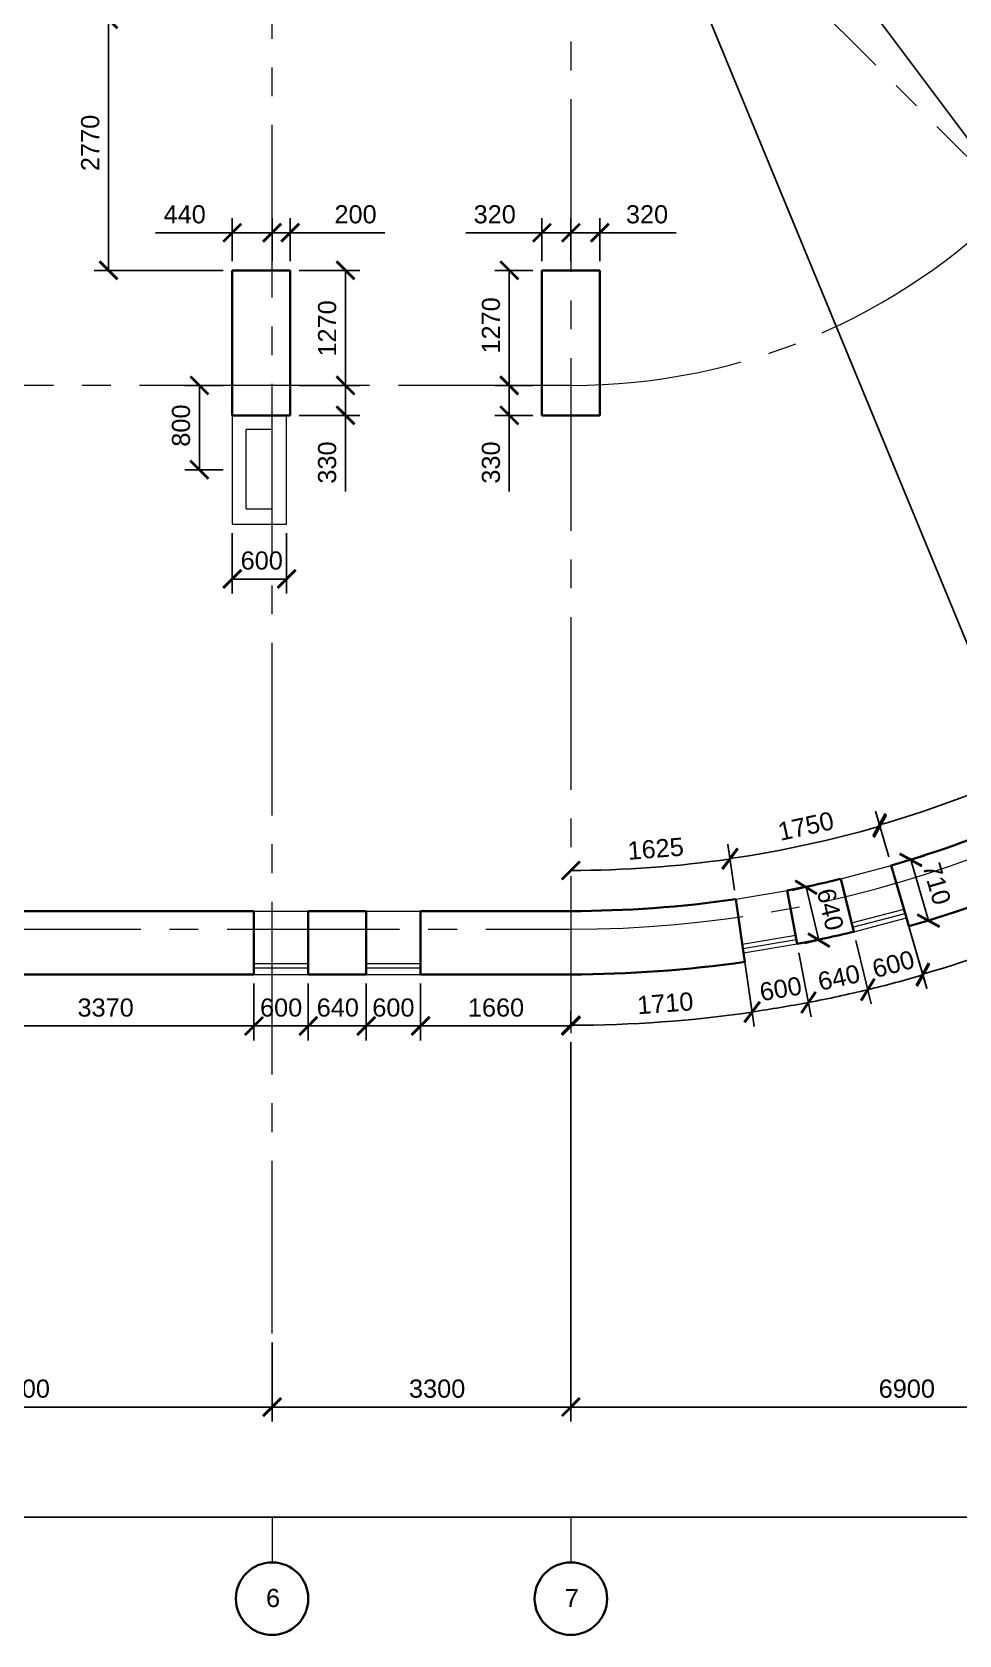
# Model space of a CAD drawing. Header units: millimetres. Extents: x -273 to 3634, y 3015 to 4572.
# Drawn here: x 1425.9 to 1528.2, y 3131.9 to 3308.8 of the extents above; entities that cross this region are included whole.
import ezdxf

# ---------------------------------------------------------------- set-up
doc = ezdxf.new("R2010")
doc.units = ezdxf.units.MM
doc.linetypes.add('CENTER2', pattern=[28.575, 19.05, -3.175, 3.175, -3.175])
doc.layers.add('@', color=250, linetype='Continuous', lineweight=60)
doc.styles.get("Standard").update_dxf_attribs({"font": 'arial.ttf', "height": 2})
doc.dimstyles.new('ISO-25', dxfattribs={"dimtxt": 2, "dimasz": 2, "dimexe": 1.6, "dimexo": 1, "dimgap": 1, "dimtad": 1, "dimdsep": 46, "dimtxsty": 'Standard', "dimblk": 'ARCHTICK', "dimcen": 2, "dimadec": 0, "dimazin": 0, "dimtfac": 1, "dimtmove": 0, "dimatfit": 3, "dimfxl": 1, "dimarcsym": 0})

# ---------------------------------------------------------------- blocks, each defined once
blk = doc.blocks.new('_ArchTick')
at = {"color": 0, "linetype": 'ByBlock', "lineweight": 15, "const_width": 0.15}
blk.add_lwpolyline([(-0.5, -0.5), (0.5, 0.5)], dxfattribs=at)
blk = doc.blocks.new('*D426')
at = {"layer": '@', "color": 0, "lineweight": -2, "transparency": 16777216}
for p, q in [((1397.96, 3472.23), (1392.67, 3479.28)), ((1396.36, 3471.03), (1399.24, 3473.19)), ((1590.82, 3214.83), (1397.96, 3472.23)), ((1589.23, 3213.63), (1592.1, 3215.79))]:
    blk.add_line(p, q, dxfattribs=at)
at = {"layer": 'Defpoints', "color": 0, "lineweight": 15, "transparency": 16777216}
for p in [(1395.56, 3470.43), (1590.82, 3214.83), (1588.43, 3213.03)]:
    blk.add_point(p, dxfattribs=at)
at = {"layer": '@', "color": 0, "lineweight": -2, "transparency": 16777216, "xscale": 2, "yscale": 2, "zscale": 2}
for p, rotation in [((1397.96, 3472.23), 126.8437671405721), ((1590.82, 3214.83), 306.8437671405721)]:
    blk.add_blockref('_ArchTick', p, dxfattribs=dict(at, rotation=rotation))
at = {"layer": '@', "color": 0, "lineweight": 15, "transparency": 16777216, "insert": (1396.21, 3477.93), "char_height": 2, "attachment_point": 5, "rotation": 306.8438}
blk.add_mtext('380', dxfattribs=at)
blk = doc.blocks.new('*D454')
at = {"layer": '@', "color": 0, "lineweight": -2, "transparency": 16777216}
for p, q in [((1468.78, 3203.82), (1468.78, 3197.53)), ((1462.78, 3200.13), (1462.78, 3200.73)), ((1468.78, 3199.13), (1462.78, 3199.13))]:
    blk.add_line(p, q, dxfattribs=at)
at = {"layer": 'Defpoints', "color": 0, "lineweight": 15, "transparency": 16777216}
for p in [(1468.78, 3204.82), (1462.78, 3199.13), (1462.78, 3199.13)]:
    blk.add_point(p, dxfattribs=at)
at = {"layer": '@', "color": 0, "lineweight": -2, "transparency": 16777216, "xscale": 2, "yscale": 2, "zscale": 2, "rotation": 180}
blk.add_blockref('_ArchTick', (1462.78, 3199.13), dxfattribs=at)
at = {"layer": '@', "color": 0, "lineweight": -2, "transparency": 16777216, "xscale": 2, "yscale": 2, "zscale": 2}
blk.add_blockref('_ArchTick', (1468.78, 3199.13), dxfattribs=at)
at = {"layer": '@', "color": 0, "lineweight": 15, "transparency": 16777216, "insert": (1465.78, 3201.15), "char_height": 2, "attachment_point": 5}
blk.add_mtext('600', dxfattribs=at)
blk = doc.blocks.new('*D455')
at = {"layer": '@', "color": 0, "lineweight": -2, "transparency": 16777216}
for p, q in [((1462.78, 3203.82), (1462.78, 3197.53)), ((1456.38, 3200.13), (1456.38, 3200.73)), ((1462.78, 3199.13), (1456.38, 3199.13))]:
    blk.add_line(p, q, dxfattribs=at)
at = {"layer": 'Defpoints', "color": 0, "lineweight": 15, "transparency": 16777216}
for p in [(1462.78, 3204.82), (1456.38, 3199.13), (1456.38, 3199.13)]:
    blk.add_point(p, dxfattribs=at)
at = {"layer": '@', "color": 0, "lineweight": -2, "transparency": 16777216, "xscale": 2, "yscale": 2, "zscale": 2, "rotation": 180}
blk.add_blockref('_ArchTick', (1456.38, 3199.13), dxfattribs=at)
at = {"layer": '@', "color": 0, "lineweight": -2, "transparency": 16777216, "xscale": 2, "yscale": 2, "zscale": 2}
blk.add_blockref('_ArchTick', (1462.78, 3199.13), dxfattribs=at)
at = {"layer": '@', "color": 0, "lineweight": 15, "transparency": 16777216, "insert": (1459.64, 3201.15), "char_height": 2, "attachment_point": 5}
blk.add_mtext('640', dxfattribs=at)
blk = doc.blocks.new('*D456')
at = {"layer": '@', "color": 0, "lineweight": -2, "transparency": 16777216}
for p, q in [((1456.38, 3203.82), (1456.38, 3197.53)), ((1450.38, 3200.13), (1450.38, 3200.73)), ((1456.38, 3199.13), (1450.38, 3199.13))]:
    blk.add_line(p, q, dxfattribs=at)
at = {"layer": 'Defpoints', "color": 0, "lineweight": 15, "transparency": 16777216}
for p in [(1456.38, 3204.82), (1450.38, 3199.13), (1450.38, 3199.13)]:
    blk.add_point(p, dxfattribs=at)
at = {"layer": '@', "color": 0, "lineweight": -2, "transparency": 16777216, "xscale": 2, "yscale": 2, "zscale": 2, "rotation": 180}
blk.add_blockref('_ArchTick', (1450.38, 3199.13), dxfattribs=at)
at = {"layer": '@', "color": 0, "lineweight": -2, "transparency": 16777216, "xscale": 2, "yscale": 2, "zscale": 2}
blk.add_blockref('_ArchTick', (1456.38, 3199.13), dxfattribs=at)
at = {"layer": '@', "color": 0, "lineweight": 15, "transparency": 16777216, "insert": (1453.38, 3201.15), "char_height": 2, "attachment_point": 5}
blk.add_mtext('600', dxfattribs=at)
blk = doc.blocks.new('*D457')
at = {"layer": '@', "color": 0, "lineweight": -2, "transparency": 16777216}
for p, q in [((1450.38, 3203.82), (1450.38, 3197.53)), ((1416.68, 3200.13), (1416.68, 3200.73)), ((1450.38, 3199.13), (1416.68, 3199.13))]:
    blk.add_line(p, q, dxfattribs=at)
at = {"layer": 'Defpoints', "color": 0, "lineweight": 15, "transparency": 16777216}
for p in [(1450.38, 3204.82), (1416.68, 3199.13), (1416.68, 3199.13)]:
    blk.add_point(p, dxfattribs=at)
at = {"layer": '@', "color": 0, "lineweight": -2, "transparency": 16777216, "xscale": 2, "yscale": 2, "zscale": 2, "rotation": 180}
blk.add_blockref('_ArchTick', (1416.68, 3199.13), dxfattribs=at)
at = {"layer": '@', "color": 0, "lineweight": -2, "transparency": 16777216, "xscale": 2, "yscale": 2, "zscale": 2}
blk.add_blockref('_ArchTick', (1450.38, 3199.13), dxfattribs=at)
at = {"layer": '@', "color": 0, "lineweight": 15, "transparency": 16777216, "insert": (1434, 3201.15), "char_height": 2, "attachment_point": 5}
blk.add_mtext('3370', dxfattribs=at)
blk = doc.blocks.new('*D458')
at = {"layer": '@', "color": 0, "lineweight": -2, "transparency": 16777216}
for p, q in [((1468.78, 3200.13), (1468.78, 3200.73)), ((1485.38, 3199.34), (1485.38, 3200.73)), ((1485.38, 3199.13), (1468.78, 3199.13))]:
    blk.add_line(p, q, dxfattribs=at)
at = {"layer": 'Defpoints', "color": 0, "lineweight": 15, "transparency": 16777216}
for p in [(1468.78, 3199.13), (1468.78, 3199.13), (1485.38, 3198.34)]:
    blk.add_point(p, dxfattribs=at)
at = {"layer": '@', "color": 0, "lineweight": -2, "transparency": 16777216, "xscale": 2, "yscale": 2, "zscale": 2, "rotation": 180}
blk.add_blockref('_ArchTick', (1468.78, 3199.13), dxfattribs=at)
at = {"layer": '@', "color": 0, "lineweight": -2, "transparency": 16777216, "xscale": 2, "yscale": 2, "zscale": 2}
blk.add_blockref('_ArchTick', (1485.38, 3199.13), dxfattribs=at)
at = {"layer": '@', "color": 0, "lineweight": 15, "transparency": 16777216, "insert": (1477.11, 3201.15), "char_height": 2, "attachment_point": 5}
blk.add_mtext('1660', dxfattribs=at)
blk = doc.blocks.new('*D459')
at = {"layer": '@', "color": 0, "lineweight": -2, "transparency": 16777216}
blk.add_line((1504.6, 3206.2), (1505.63, 3199.07), dxfattribs=at)
blk.add_arc((1485.38, 3338.81), 139.6, 270, 278.247, dxfattribs=at)
at = {"layer": 'Defpoints', "color": 0, "lineweight": 15, "transparency": 16777216}
for p in [(1485.38, 3472.85), (1503.6, 3213.12), (1504.46, 3207.19), (1485.38, 3198.34), (1492.07, 3199.38)]:
    blk.add_point(p, dxfattribs=at)
at = {"layer": '@', "color": 0, "lineweight": -2, "transparency": 16777216, "xscale": 2, "yscale": 2, "zscale": 2}
for p, rotation in [((1505.4, 3200.66), 8.246967579239435), ((1485.38, 3199.21), 180)]:
    blk.add_blockref('_ArchTick', p, dxfattribs=dict(at, rotation=rotation))
at = {"layer": '@', "color": 0, "lineweight": 15, "transparency": 16777216, "insert": (1495.8, 3201.63), "char_height": 2, "attachment_point": 5, "rotation": 4.3425}
blk.add_mtext('1710', dxfattribs=at)
blk = doc.blocks.new('*D460')
at = {"layer": '@', "color": 0, "lineweight": -2, "transparency": 16777216}
for p, q in [((1510.57, 3207.2), (1511.92, 3200.15)), ((1504.6, 3206.2), (1505.63, 3199.1))]:
    blk.add_line(p, q, dxfattribs=at)
blk.add_arc((1485.38, 3338.81), 139.57, 278.247, 280.8348, dxfattribs=at)
at = {"layer": 'Defpoints', "color": 0, "lineweight": 15, "transparency": 16777216}
for p in [(1509.25, 3214.07), (1503.6, 3213.12), (1504.46, 3207.19), (1510.38, 3208.18), (1507.48, 3201)]:
    blk.add_point(p, dxfattribs=at)
at = {"layer": '@', "color": 0, "lineweight": -2, "transparency": 16777216, "xscale": 2, "yscale": 2, "zscale": 2}
for p, rotation in [((1505.4, 3200.68), 188.2469675792417), ((1511.62, 3201.72), 10.83477138129771)]:
    blk.add_blockref('_ArchTick', p, dxfattribs=dict(at, rotation=rotation))
at = {"layer": '@', "color": 0, "lineweight": 15, "transparency": 16777216, "insert": (1508.55, 3203.22), "char_height": 2, "attachment_point": 5, "rotation": 9.6976}
blk.add_mtext('600', dxfattribs=at)
blk = doc.blocks.new('*D461')
at = {"layer": '@', "color": 0, "lineweight": -2, "transparency": 16777216}
for p, q in [((1516.86, 3208.56), (1518.54, 3201.58)), ((1510.57, 3207.2), (1511.92, 3200.15))]:
    blk.add_line(p, q, dxfattribs=at)
blk.add_arc((1485.38, 3338.81), 139.58, 280.8348, 283.5856, dxfattribs=at)
at = {"layer": 'Defpoints', "color": 0, "lineweight": 15, "transparency": 16777216}
for p in [(1509.25, 3214.07), (1515.21, 3215.36), (1516.62, 3209.53), (1510.38, 3208.18), (1513.81, 3202.15)]:
    blk.add_point(p, dxfattribs=at)
at = {"layer": '@', "color": 0, "lineweight": -2, "transparency": 16777216, "xscale": 2, "yscale": 2, "zscale": 2}
for p, rotation in [((1518.17, 3203.13), 13.58555026295403), ((1511.62, 3201.72), 190.8347713812984)]:
    blk.add_blockref('_ArchTick', p, dxfattribs=dict(at, rotation=rotation))
at = {"layer": '@', "color": 0, "lineweight": 15, "transparency": 16777216, "insert": (1514.98, 3204.47), "char_height": 2, "attachment_point": 5, "rotation": 12.4267}
blk.add_mtext('640', dxfattribs=at)
blk = doc.blocks.new('*D462')
at = {"layer": '@', "color": 0, "lineweight": -2, "transparency": 16777216}
for p, q in [((1516.86, 3208.56), (1518.54, 3201.58)), ((1522.72, 3210.09), (1524.71, 3203.22))]:
    blk.add_line(p, q, dxfattribs=at)
blk.add_arc((1485.38, 3338.81), 139.58, 283.5856, 286.1767, dxfattribs=at)
at = {"layer": 'Defpoints', "color": 0, "lineweight": 15, "transparency": 16777216}
for p in [(1520.76, 3216.84), (1515.21, 3215.36), (1522.44, 3211.05), (1516.62, 3209.53), (1520.21, 3203.65)]:
    blk.add_point(p, dxfattribs=at)
at = {"layer": '@', "color": 0, "lineweight": -2, "transparency": 16777216, "xscale": 2, "yscale": 2, "zscale": 2}
for p, rotation in [((1524.27, 3204.76), 16.17674262462289), ((1518.17, 3203.14), 193.5855502629539)]:
    blk.add_blockref('_ArchTick', p, dxfattribs=dict(at, rotation=rotation))
at = {"layer": '@', "color": 0, "lineweight": 15, "transparency": 16777216, "insert": (1520.99, 3205.95), "char_height": 2, "attachment_point": 5, "rotation": 15.0051}
blk.add_mtext('600', dxfattribs=at)
blk = doc.blocks.new('*D502')
at = {"layer": '@', "color": 0, "lineweight": -2, "transparency": 16777216}
blk.add_line((1467.31, 3463.51), (1468.27, 3456.85), dxfattribs=at)
blk.add_arc((1485.38, 3338.81), 120.87, 90, 98.247, dxfattribs=at)
at = {"layer": 'Defpoints', "color": 0, "lineweight": 15, "transparency": 16777216}
for p in [(1485.38, 3472.85), (1466.3, 3470.43), (1467.16, 3464.5), (1473.8, 3459.12), (1485.38, 3198.34)]:
    blk.add_point(p, dxfattribs=at)
at = {"layer": '@', "color": 0, "lineweight": -2, "transparency": 16777216, "xscale": 2, "yscale": 2, "zscale": 2, "rotation": 188.2469675792396}
blk.add_blockref('_ArchTick', (1468.04, 3458.43), dxfattribs=at)
at = {"layer": '@', "color": 0, "lineweight": -2, "transparency": 16777216, "xscale": 2, "yscale": 2, "zscale": 2}
blk.add_blockref('_ArchTick', (1485.38, 3459.68), dxfattribs=at)
at = {"layer": '@', "color": 0, "lineweight": 15, "transparency": 16777216, "insert": (1476.85, 3461.4), "char_height": 2, "attachment_point": 5, "rotation": 3.9809}
blk.add_mtext('1625', dxfattribs=at)
blk = doc.blocks.new('*D503')
at = {"layer": '@', "color": 0, "lineweight": -2, "transparency": 16777216}
blk.add_line((1503.45, 3463.51), (1502.5, 3456.92), dxfattribs=at)
blk.add_arc((1485.38, 3338.81), 120.94, 81.753, 90, dxfattribs=at)
at = {"layer": 'Defpoints', "color": 0, "lineweight": 15, "transparency": 16777216}
for p in [(1485.38, 3472.85), (1504.46, 3470.43), (1503.6, 3464.5), (1491.18, 3459.61), (1485.38, 3198.34)]:
    blk.add_point(p, dxfattribs=at)
at = {"layer": '@', "color": 0, "lineweight": -2, "transparency": 16777216, "xscale": 2, "yscale": 2, "zscale": 2}
for p, rotation in [((1485.38, 3459.75), 180), ((1502.73, 3458.5), 351.7530324207584)]:
    blk.add_blockref('_ArchTick', p, dxfattribs=dict(at, rotation=rotation))
at = {"layer": '@', "color": 0, "lineweight": 15, "transparency": 16777216, "insert": (1494.91, 3461.4), "char_height": 2, "attachment_point": 5, "rotation": 355.5542}
blk.add_mtext('1625', dxfattribs=at)
blk = doc.blocks.new('*D508')
at = {"layer": '@', "color": 0, "lineweight": -2, "transparency": 16777216}
for p, q in [((1447.98, 3253.51), (1447.98, 3246.85)), ((1453.98, 3253.51), (1453.98, 3246.85)), ((1447.98, 3248.45), (1453.98, 3248.45))]:
    blk.add_line(p, q, dxfattribs=at)
at = {"layer": 'Defpoints', "color": 0, "lineweight": 15, "transparency": 16777216}
for p in [(1447.98, 3254.51), (1453.98, 3254.51), (1453.98, 3248.45)]:
    blk.add_point(p, dxfattribs=at)
at = {"layer": '@', "color": 0, "lineweight": -2, "transparency": 16777216, "xscale": 2, "yscale": 2, "zscale": 2, "rotation": 180}
blk.add_blockref('_ArchTick', (1447.98, 3248.45), dxfattribs=at)
at = {"layer": '@', "color": 0, "lineweight": -2, "transparency": 16777216, "xscale": 2, "yscale": 2, "zscale": 2}
blk.add_blockref('_ArchTick', (1453.98, 3248.45), dxfattribs=at)
at = {"layer": '@', "color": 0, "lineweight": 15, "transparency": 16777216, "insert": (1451.24, 3250.48), "char_height": 2, "attachment_point": 5}
blk.add_mtext('600', dxfattribs=at)
blk = doc.blocks.new('*D509')
at = {"layer": '@', "color": 0, "lineweight": -2, "transparency": 16777216}
for p, q in [((1446.98, 3269.81), (1442.75, 3269.81)), ((1444.35, 3269.81), (1444.35, 3260.51)), ((1446.98, 3260.51), (1442.75, 3260.51))]:
    blk.add_line(p, q, dxfattribs=at)
at = {"layer": 'Defpoints', "color": 0, "lineweight": 15, "transparency": 16777216}
for p in [(1447.98, 3269.81), (1444.35, 3260.51), (1447.98, 3260.51)]:
    blk.add_point(p, dxfattribs=at)
at = {"layer": '@', "color": 0, "lineweight": -2, "transparency": 16777216, "xscale": 2, "yscale": 2, "zscale": 2}
for p, rotation in [((1444.35, 3269.81), 90), ((1444.35, 3260.51), 270)]:
    blk.add_blockref('_ArchTick', p, dxfattribs=dict(at, rotation=rotation))
at = {"layer": '@', "color": 0, "lineweight": 15, "transparency": 16777216, "insert": (1442.33, 3265.38), "char_height": 2, "attachment_point": 5, "rotation": 90}
blk.add_mtext('800', dxfattribs=at)
blk = doc.blocks.new('*D510')
at = {"layer": '@', "color": 0, "lineweight": -2, "transparency": 16777216}
for p, q in [((1455.38, 3269.81), (1462.09, 3269.81)), ((1460.49, 3269.81), (1460.49, 3266.51)), ((1455.38, 3266.51), (1462.09, 3266.51)), ((1460.49, 3266.51), (1460.49, 3258.1))]:
    blk.add_line(p, q, dxfattribs=at)
at = {"layer": 'Defpoints', "color": 0, "lineweight": 15, "transparency": 16777216}
for p in [(1454.38, 3269.81), (1460.49, 3269.81), (1454.38, 3266.51)]:
    blk.add_point(p, dxfattribs=at)
at = {"layer": '@', "color": 0, "lineweight": -2, "transparency": 16777216, "xscale": 2, "yscale": 2, "zscale": 2}
for p, rotation in [((1460.49, 3269.81), 90), ((1460.49, 3266.51), 270)]:
    blk.add_blockref('_ArchTick', p, dxfattribs=dict(at, rotation=rotation))
at = {"layer": '@', "color": 0, "lineweight": 15, "transparency": 16777216, "insert": (1458.47, 3261.3), "char_height": 2, "attachment_point": 5, "rotation": 90}
blk.add_mtext('330', dxfattribs=at)
blk = doc.blocks.new('*D511')
at = {"layer": '@', "color": 0, "lineweight": -2, "transparency": 16777216}
for p, q in [((1455.38, 3282.51), (1462.09, 3282.51)), ((1460.49, 3282.51), (1460.49, 3269.81)), ((1459.49, 3269.81), (1458.89, 3269.81))]:
    blk.add_line(p, q, dxfattribs=at)
at = {"layer": 'Defpoints', "color": 0, "lineweight": 15, "transparency": 16777216}
for p in [(1454.38, 3282.51), (1460.49, 3269.81), (1460.49, 3269.81)]:
    blk.add_point(p, dxfattribs=at)
at = {"layer": '@', "color": 0, "lineweight": -2, "transparency": 16777216, "xscale": 2, "yscale": 2, "zscale": 2}
for p, rotation in [((1460.49, 3282.51), 90), ((1460.49, 3269.81), 270)]:
    blk.add_blockref('_ArchTick', p, dxfattribs=dict(at, rotation=rotation))
at = {"layer": '@', "color": 0, "lineweight": 15, "transparency": 16777216, "insert": (1458.47, 3276.1), "char_height": 2, "attachment_point": 5, "rotation": 90}
blk.add_mtext('1270', dxfattribs=at)
blk = doc.blocks.new('*D512')
at = {"layer": '@', "color": 0, "lineweight": -2, "transparency": 16777216}
for p, q in [((1447.98, 3283.51), (1447.98, 3288.26)), ((1452.38, 3283.51), (1452.38, 3288.26)), ((1447.98, 3286.66), (1439.49, 3286.66)), ((1452.38, 3286.66), (1447.98, 3286.66))]:
    blk.add_line(p, q, dxfattribs=at)
at = {"layer": 'Defpoints', "color": 0, "lineweight": 15, "transparency": 16777216}
for p in [(1447.98, 3286.66), (1447.98, 3282.51), (1452.38, 3282.51)]:
    blk.add_point(p, dxfattribs=at)
at = {"layer": '@', "color": 0, "lineweight": -2, "transparency": 16777216, "xscale": 2, "yscale": 2, "zscale": 2, "rotation": 180}
blk.add_blockref('_ArchTick', (1447.98, 3286.66), dxfattribs=at)
at = {"layer": '@', "color": 0, "lineweight": -2, "transparency": 16777216, "xscale": 2, "yscale": 2, "zscale": 2}
blk.add_blockref('_ArchTick', (1452.38, 3286.66), dxfattribs=at)
at = {"layer": '@', "color": 0, "lineweight": 15, "transparency": 16777216, "insert": (1442.73, 3288.68), "char_height": 2, "attachment_point": 5}
blk.add_mtext('440', dxfattribs=at)
blk = doc.blocks.new('*D513')
at = {"layer": '@', "color": 0, "lineweight": -2, "transparency": 16777216}
for p, q in [((1452.38, 3283.51), (1452.38, 3288.26)), ((1454.38, 3283.51), (1454.38, 3288.26)), ((1452.38, 3286.66), (1450.38, 3286.66)), ((1452.38, 3286.66), (1454.38, 3286.66)), ((1454.38, 3286.66), (1464.83, 3286.66))]:
    blk.add_line(p, q, dxfattribs=at)
at = {"layer": 'Defpoints', "color": 0, "lineweight": 15, "transparency": 16777216}
for p in [(1454.38, 3286.66), (1452.38, 3282.51), (1454.38, 3282.51)]:
    blk.add_point(p, dxfattribs=at)
at = {"layer": '@', "color": 0, "lineweight": -2, "transparency": 16777216, "xscale": 2, "yscale": 2, "zscale": 2}
blk.add_blockref('_ArchTick', (1452.38, 3286.66), dxfattribs=at)
at = {"layer": '@', "color": 0, "lineweight": -2, "transparency": 16777216, "xscale": 2, "yscale": 2, "zscale": 2, "rotation": 180}
blk.add_blockref('_ArchTick', (1454.38, 3286.66), dxfattribs=at)
at = {"layer": '@', "color": 0, "lineweight": 15, "transparency": 16777216, "insert": (1461.6, 3288.68), "char_height": 2, "attachment_point": 5}
blk.add_mtext('200', dxfattribs=at)
blk = doc.blocks.new('*D514')
at = {"layer": '@', "color": 0, "lineweight": -2, "transparency": 16777216}
for p, q in [((1482.18, 3283.51), (1482.18, 3288.26)), ((1485.38, 3283.51), (1485.38, 3288.26)), ((1482.18, 3286.66), (1473.77, 3286.66)), ((1485.38, 3286.66), (1482.18, 3286.66))]:
    blk.add_line(p, q, dxfattribs=at)
at = {"layer": 'Defpoints', "color": 0, "lineweight": 15, "transparency": 16777216}
for p in [(1485.38, 3286.66), (1482.18, 3282.51), (1485.38, 3282.51)]:
    blk.add_point(p, dxfattribs=at)
at = {"layer": '@', "color": 0, "lineweight": -2, "transparency": 16777216, "xscale": 2, "yscale": 2, "zscale": 2, "rotation": 180}
blk.add_blockref('_ArchTick', (1482.18, 3286.66), dxfattribs=at)
at = {"layer": '@', "color": 0, "lineweight": -2, "transparency": 16777216, "xscale": 2, "yscale": 2, "zscale": 2}
blk.add_blockref('_ArchTick', (1485.38, 3286.66), dxfattribs=at)
at = {"layer": '@', "color": 0, "lineweight": 15, "transparency": 16777216, "insert": (1476.97, 3288.68), "char_height": 2, "attachment_point": 5}
blk.add_mtext('320', dxfattribs=at)
blk = doc.blocks.new('*D515')
at = {"layer": '@', "color": 0, "lineweight": -2, "transparency": 16777216}
for p, q in [((1485.38, 3283.51), (1485.38, 3288.26)), ((1488.58, 3283.51), (1488.58, 3288.26)), ((1485.38, 3286.66), (1488.58, 3286.66)), ((1488.58, 3286.66), (1496.99, 3286.66))]:
    blk.add_line(p, q, dxfattribs=at)
at = {"layer": 'Defpoints', "color": 0, "lineweight": 15, "transparency": 16777216}
for p in [(1485.38, 3286.66), (1485.38, 3282.51), (1488.58, 3282.51)]:
    blk.add_point(p, dxfattribs=at)
at = {"layer": '@', "color": 0, "lineweight": -2, "transparency": 16777216, "xscale": 2, "yscale": 2, "zscale": 2, "rotation": 180}
blk.add_blockref('_ArchTick', (1485.38, 3286.66), dxfattribs=at)
at = {"layer": '@', "color": 0, "lineweight": -2, "transparency": 16777216, "xscale": 2, "yscale": 2, "zscale": 2}
blk.add_blockref('_ArchTick', (1488.58, 3286.66), dxfattribs=at)
at = {"layer": '@', "color": 0, "lineweight": 15, "transparency": 16777216, "insert": (1493.79, 3288.68), "char_height": 2, "attachment_point": 5}
blk.add_mtext('320', dxfattribs=at)
blk = doc.blocks.new('*D516')
at = {"layer": '@', "color": 0, "lineweight": -2, "transparency": 16777216}
for p, q in [((1481.18, 3282.51), (1476.98, 3282.51)), ((1478.58, 3269.81), (1478.58, 3282.51)), ((1481.18, 3269.81), (1476.98, 3269.81))]:
    blk.add_line(p, q, dxfattribs=at)
at = {"layer": 'Defpoints', "color": 0, "lineweight": 15, "transparency": 16777216}
for p in [(1478.58, 3282.51), (1482.18, 3282.51), (1482.18, 3269.81)]:
    blk.add_point(p, dxfattribs=at)
at = {"layer": '@', "color": 0, "lineweight": -2, "transparency": 16777216, "xscale": 2, "yscale": 2, "zscale": 2}
for p, rotation in [((1478.58, 3282.51), 90), ((1478.58, 3269.81), 270)]:
    blk.add_blockref('_ArchTick', p, dxfattribs=dict(at, rotation=rotation))
at = {"layer": '@', "color": 0, "lineweight": 15, "transparency": 16777216, "insert": (1476.56, 3276.43), "char_height": 2, "attachment_point": 5, "rotation": 90}
blk.add_mtext('1270', dxfattribs=at)
blk = doc.blocks.new('*D517')
at = {"layer": '@', "color": 0, "lineweight": -2, "transparency": 16777216}
for p, q in [((1481.18, 3269.81), (1476.98, 3269.81)), ((1478.58, 3269.81), (1478.58, 3266.51)), ((1481.18, 3266.51), (1476.98, 3266.51)), ((1478.58, 3266.51), (1478.58, 3258.1))]:
    blk.add_line(p, q, dxfattribs=at)
at = {"layer": 'Defpoints', "color": 0, "lineweight": 15, "transparency": 16777216}
for p in [(1478.58, 3269.81), (1482.18, 3269.81), (1482.18, 3266.51)]:
    blk.add_point(p, dxfattribs=at)
at = {"layer": '@', "color": 0, "lineweight": -2, "transparency": 16777216, "xscale": 2, "yscale": 2, "zscale": 2}
for p, rotation in [((1478.58, 3269.81), 90), ((1478.58, 3266.51), 270)]:
    blk.add_blockref('_ArchTick', p, dxfattribs=dict(at, rotation=rotation))
at = {"layer": '@', "color": 0, "lineweight": 15, "transparency": 16777216, "insert": (1476.56, 3261.3), "char_height": 2, "attachment_point": 5, "rotation": 90}
blk.add_mtext('330', dxfattribs=at)
blk = doc.blocks.new('*D518')
at = {"layer": '@', "color": 0, "lineweight": -2, "transparency": 16777216}
for p, q in [((1447.38, 3310.21), (1432.72, 3310.21)), ((1434.32, 3282.51), (1434.32, 3310.21)), ((1446.98, 3282.51), (1432.72, 3282.51))]:
    blk.add_line(p, q, dxfattribs=at)
at = {"layer": 'Defpoints', "color": 0, "lineweight": 15, "transparency": 16777216}
for p in [(1434.32, 3310.21), (1448.38, 3310.21), (1447.98, 3282.51)]:
    blk.add_point(p, dxfattribs=at)
at = {"layer": '@', "color": 0, "lineweight": -2, "transparency": 16777216, "xscale": 2, "yscale": 2, "zscale": 2}
for p, rotation in [((1434.32, 3310.21), 90), ((1434.32, 3282.51), 270)]:
    blk.add_blockref('_ArchTick', p, dxfattribs=dict(at, rotation=rotation))
at = {"layer": '@', "color": 0, "lineweight": 15, "transparency": 16777216, "insert": (1432.3, 3296.57), "char_height": 2, "attachment_point": 5, "rotation": 90}
blk.add_mtext('2770', dxfattribs=at)
blk = doc.blocks.new('*D550')
at = {"layer": '@', "color": 0, "lineweight": -2, "transparency": 16777216}
blk.add_line((1503.45, 3214.11), (1502.72, 3219.15), dxfattribs=at)
blk.add_arc((1485.38, 3338.81), 122.52, 270, 278.247, dxfattribs=at)
at = {"layer": 'Defpoints', "color": 0, "lineweight": 15, "transparency": 16777216}
for p in [(1485.38, 3472.85), (1491.26, 3216.44), (1503.6, 3213.12), (1504.46, 3207.19), (1485.38, 3198.34)]:
    blk.add_point(p, dxfattribs=at)
at = {"layer": '@', "color": 0, "lineweight": -2, "transparency": 16777216, "xscale": 2, "yscale": 2, "zscale": 2}
for p, rotation in [((1485.38, 3216.29), 180), ((1502.95, 3217.56), 8.246967579240554)]:
    blk.add_blockref('_ArchTick', p, dxfattribs=dict(at, rotation=rotation))
at = {"layer": '@', "color": 0, "lineweight": 15, "transparency": 16777216, "insert": (1494.74, 3218.68), "char_height": 2, "attachment_point": 5, "rotation": 4.4572}
blk.add_mtext('1625', dxfattribs=at)
blk = doc.blocks.new('*D551')
at = {"layer": '@', "color": 0, "lineweight": -2, "transparency": 16777216}
for p, q in [((1520.48, 3217.8), (1519.06, 3222.72)), ((1503.45, 3214.11), (1502.72, 3219.18))]:
    blk.add_line(p, q, dxfattribs=at)
blk.add_arc((1485.38, 3338.81), 122.48, 278.247, 286.1767, dxfattribs=at)
at = {"layer": 'Defpoints', "color": 0, "lineweight": 15, "transparency": 16777216}
for p in [(1508.52, 3218.54), (1520.76, 3216.84), (1503.6, 3213.12), (1522.44, 3211.05), (1504.46, 3207.19)]:
    blk.add_point(p, dxfattribs=at)
at = {"layer": '@', "color": 0, "lineweight": -2, "transparency": 16777216, "xscale": 2, "yscale": 2, "zscale": 2}
for p, rotation in [((1519.5, 3221.18), 16.17674262462665), ((1502.95, 3217.6), 188.2469675792399)]:
    blk.add_blockref('_ArchTick', p, dxfattribs=dict(at, rotation=rotation))
at = {"layer": '@', "color": 0, "lineweight": 15, "transparency": 16777216, "insert": (1511.33, 3221.18), "char_height": 2, "attachment_point": 5, "rotation": 12.4416}
blk.add_mtext('1750', dxfattribs=at)
blk = doc.blocks.new('*D552')
at = {"layer": '@', "color": 0, "lineweight": -2, "transparency": 16777216}
for p, q in [((1514.24, 3215.13), (1509.81, 3214.06)), ((1511.36, 3214.43), (1512.77, 3208.6)), ((1515.65, 3209.3), (1511.22, 3208.23))]:
    blk.add_line(p, q, dxfattribs=at)
at = {"layer": 'Defpoints', "color": 0, "lineweight": 15, "transparency": 16777216}
for p in [(1515.21, 3215.36), (1512.77, 3208.6), (1516.62, 3209.53)]:
    blk.add_point(p, dxfattribs=at)
at = {"layer": '@', "color": 0, "lineweight": -2, "transparency": 16777216, "xscale": 2, "yscale": 2, "zscale": 2}
for p, rotation in [((1511.36, 3214.43), 103.5855502632009), ((1512.77, 3208.6), 283.5855502632009)]:
    blk.add_blockref('_ArchTick', p, dxfattribs=dict(at, rotation=rotation))
at = {"layer": '@', "color": 0, "lineweight": 15, "transparency": 16777216, "insert": (1514.03, 3211.99), "char_height": 2, "attachment_point": 5, "rotation": 283.5856}
blk.add_mtext('640', dxfattribs=at)
blk = doc.blocks.new('*D553')
at = {"layer": '@', "color": 0, "lineweight": -2, "transparency": 16777216}
for p, q in [((1521.72, 3217.12), (1524.46, 3217.91)), ((1524.87, 3210.75), (1522.92, 3217.46)), ((1523.67, 3210.41), (1526.4, 3211.2))]:
    blk.add_line(p, q, dxfattribs=at)
at = {"layer": 'Defpoints', "color": 0, "lineweight": 15, "transparency": 16777216}
for p in [(1522.92, 3217.46), (1520.76, 3216.84), (1522.71, 3210.13)]:
    blk.add_point(p, dxfattribs=at)
at = {"layer": '@', "color": 0, "lineweight": -2, "transparency": 16777216, "xscale": 2, "yscale": 2, "zscale": 2}
for p, rotation in [((1522.92, 3217.46), 106.1767426246245), ((1524.87, 3210.75), 286.1767426246245)]:
    blk.add_blockref('_ArchTick', p, dxfattribs=dict(at, rotation=rotation))
at = {"layer": '@', "color": 0, "lineweight": 15, "transparency": 16777216, "insert": (1525.79, 3214.82), "char_height": 2, "attachment_point": 5, "rotation": 286.1767}
blk.add_mtext('710', dxfattribs=at)
blk = doc.blocks.new('*D554')
at = {"layer": '@', "color": 0, "lineweight": -2, "transparency": 16777216}
for p, q in [((1554.16, 3223.81), (1557.8, 3217.73)), ((1522.72, 3210.09), (1524.69, 3203.31))]:
    blk.add_line(p, q, dxfattribs=at)
blk.add_arc((1485.38, 3338.81), 139.49, 286.1767, 300.8849, dxfattribs=at)
at = {"layer": 'Defpoints', "color": 0, "lineweight": 15, "transparency": 16777216}
for p in [(1550.57, 3229.82), (1553.65, 3224.67), (1520.76, 3216.84), (1546.49, 3213.42), (1522.44, 3211.05)]:
    blk.add_point(p, dxfattribs=at)
at = {"layer": '@', "color": 0, "lineweight": -2, "transparency": 16777216, "xscale": 2, "yscale": 2, "zscale": 2}
for p, rotation in [((1556.98, 3219.1), 30.8848716144535), ((1524.24, 3204.84), 196.1767426246202)]:
    blk.add_blockref('_ArchTick', p, dxfattribs=dict(at, rotation=rotation))
at = {"layer": '@', "color": 0, "lineweight": 15, "transparency": 16777216, "insert": (1540.04, 3212.68), "char_height": 2, "attachment_point": 5, "rotation": 23.4298}
blk.add_mtext('3425', dxfattribs=at)
blk = doc.blocks.new('*D555')
at = {"layer": '@', "color": 0, "lineweight": -2, "transparency": 16777216}
for p, q in [((1550.06, 3230.68), (1547.36, 3235.19)), ((1520.48, 3217.8), (1519.02, 3222.85))]:
    blk.add_line(p, q, dxfattribs=at)
blk.add_arc((1485.38, 3338.81), 122.34, 286.1767, 300.8849, dxfattribs=at)
at = {"layer": 'Defpoints', "color": 0, "lineweight": 15, "transparency": 16777216}
for p in [(1550.57, 3229.82), (1529.38, 3224.66), (1553.65, 3224.67), (1520.76, 3216.84), (1522.44, 3211.05)]:
    blk.add_point(p, dxfattribs=at)
at = {"layer": '@', "color": 0, "lineweight": -2, "transparency": 16777216, "xscale": 2, "yscale": 2, "zscale": 2}
for p, rotation in [((1548.18, 3233.82), 30.88487161444967), ((1519.46, 3221.32), 196.1767426246218)]:
    blk.add_blockref('_ArchTick', p, dxfattribs=dict(at, rotation=rotation))
at = {"layer": '@', "color": 0, "lineweight": 15, "transparency": 16777216, "insert": (1533.78, 3228.66), "char_height": 2, "attachment_point": 5, "rotation": 23.7211}
blk.add_mtext('3250', dxfattribs=at)
blk = doc.blocks.new('*D560')
at = {"layer": '@', "color": 0, "lineweight": -2, "transparency": 16777216}
blk.add_line((1564.26, 3240.55), (1560.95, 3244.67), dxfattribs=at)
blk.add_arc((1485.38, 3338.81), 122.32, 308.7552, 315, dxfattribs=at)
at = {"layer": 'Defpoints', "color": 0, "lineweight": 15, "transparency": 16777216}
for p in [(1485.38, 3338.81), (1568.67, 3249.23), (1564.88, 3239.77), (1584.71, 3239.48), (1568.64, 3235.09)]:
    blk.add_point(p, dxfattribs=at)
at = {"layer": '@', "color": 0, "lineweight": -2, "transparency": 16777216, "xscale": 2, "yscale": 2, "zscale": 2}
for p, rotation in [((1571.87, 3252.32), 45.00000000000025), ((1561.95, 3243.42), 218.7552400099464)]:
    blk.add_blockref('_ArchTick', p, dxfattribs=dict(at, rotation=rotation))
at = {"layer": '@', "color": 0, "lineweight": 15, "transparency": 16777216, "insert": (1565.47, 3249.05), "char_height": 2, "attachment_point": 5, "rotation": 41.7433}
blk.add_mtext('1625', dxfattribs=at)
blk = doc.blocks.new('*D561')
at = {"layer": '@', "color": 0, "lineweight": -2, "transparency": 16777216}
blk.add_line((1583.64, 3259.93), (1579.47, 3263.28), dxfattribs=at)
blk.add_arc((1485.38, 3338.81), 122.26, 315, 321.2448, dxfattribs=at)
at = {"layer": 'Defpoints', "color": 0, "lineweight": 15, "transparency": 16777216}
for p in [(1485.38, 3338.81), (1584.42, 3259.31), (1574.91, 3255.56), (1589.1, 3255.55), (1584.71, 3239.48)]:
    blk.add_point(p, dxfattribs=at)
at = {"layer": '@', "color": 0, "lineweight": -2, "transparency": 16777216, "xscale": 2, "yscale": 2, "zscale": 2}
for p, rotation in [((1580.72, 3262.28), 51.24475999004983), ((1571.83, 3252.36), 224.9999999999999)]:
    blk.add_blockref('_ArchTick', p, dxfattribs=dict(at, rotation=rotation))
at = {"layer": '@', "color": 0, "lineweight": 15, "transparency": 16777216, "insert": (1575.05, 3258.71), "char_height": 2, "attachment_point": 5, "rotation": 48.2255}
blk.add_mtext('1625', dxfattribs=at)
blk = doc.blocks.new('*D618')
at = {"layer": '@', "color": 0, "lineweight": -2, "transparency": 16777216}
for p, q in [((1437.05, 3463.79), (1438.75, 3464.5)), ((1437.27, 3463.89), (1536.83, 3222.67)), ((1536.6, 3222.57), (1538.3, 3223.28))]:
    blk.add_line(p, q, dxfattribs=at)
at = {"layer": 'Defpoints', "color": 0, "lineweight": 15, "transparency": 16777216}
for p in [(1436.12, 3463.41), (1536.83, 3222.67), (1535.67, 3222.19)]:
    blk.add_point(p, dxfattribs=at)
at = {"layer": '@', "color": 0, "lineweight": -2, "transparency": 16777216, "xscale": 2, "yscale": 2, "zscale": 2}
for p, rotation in [((1437.27, 3463.89), 112.425954904757), ((1536.83, 3222.67), 292.425954904757)]:
    blk.add_blockref('_ArchTick', p, dxfattribs=dict(at, rotation=rotation))
at = {"layer": '@', "color": 0, "lineweight": 15, "transparency": 16777216, "insert": (1490.55, 3340.1), "char_height": 2, "attachment_point": 5, "rotation": 292.426}
blk.add_mtext('710', dxfattribs=at)
blk = doc.blocks.new('*D628')
at = {"layer": '@', "color": 0, "lineweight": -2, "transparency": 16777216}
for p, q in [((1452.38, 3164.2), (1452.38, 3155.48)), ((1392.38, 3158.08), (1392.38, 3158.68)), ((1392.38, 3157.08), (1452.38, 3157.08))]:
    blk.add_line(p, q, dxfattribs=at)
at = {"layer": 'Defpoints', "color": 0, "lineweight": 15, "transparency": 16777216}
for p in [(1452.38, 3165.2), (1392.38, 3157.08), (1452.38, 3157.08)]:
    blk.add_point(p, dxfattribs=at)
at = {"layer": '@', "color": 0, "lineweight": -2, "transparency": 16777216, "xscale": 2, "yscale": 2, "zscale": 2, "rotation": 180}
blk.add_blockref('_ArchTick', (1392.38, 3157.08), dxfattribs=at)
at = {"layer": '@', "color": 0, "lineweight": -2, "transparency": 16777216, "xscale": 2, "yscale": 2, "zscale": 2}
blk.add_blockref('_ArchTick', (1452.38, 3157.08), dxfattribs=at)
at = {"layer": '@', "color": 0, "lineweight": 15, "transparency": 16777216, "insert": (1424.74, 3159.1), "char_height": 2, "attachment_point": 5}
blk.add_mtext('6000', dxfattribs=at)
blk = doc.blocks.new('*D629')
at = {"layer": '@', "color": 0, "lineweight": -2, "transparency": 16777216}
for p, q in [((1485.38, 3197.34), (1485.38, 3155.48)), ((1452.38, 3158.08), (1452.38, 3158.68)), ((1485.38, 3157.08), (1452.38, 3157.08))]:
    blk.add_line(p, q, dxfattribs=at)
at = {"layer": 'Defpoints', "color": 0, "lineweight": 15, "transparency": 16777216}
for p in [(1485.38, 3198.34), (1452.38, 3157.08), (1452.38, 3157.08)]:
    blk.add_point(p, dxfattribs=at)
at = {"layer": '@', "color": 0, "lineweight": -2, "transparency": 16777216, "xscale": 2, "yscale": 2, "zscale": 2, "rotation": 180}
blk.add_blockref('_ArchTick', (1452.38, 3157.08), dxfattribs=at)
at = {"layer": '@', "color": 0, "lineweight": -2, "transparency": 16777216, "xscale": 2, "yscale": 2, "zscale": 2}
blk.add_blockref('_ArchTick', (1485.38, 3157.08), dxfattribs=at)
at = {"layer": '@', "color": 0, "lineweight": 15, "transparency": 16777216, "insert": (1470.61, 3159.1), "char_height": 2, "attachment_point": 5}
blk.add_mtext('3300', dxfattribs=at)
blk = doc.blocks.new('*D630')
at = {"layer": '@', "color": 0, "lineweight": -2, "transparency": 16777216}
for p, q in [((1554.38, 3209.44), (1554.38, 3155.48)), ((1485.38, 3158.08), (1485.38, 3158.68)), ((1554.38, 3157.08), (1485.38, 3157.08))]:
    blk.add_line(p, q, dxfattribs=at)
at = {"layer": 'Defpoints', "color": 0, "lineweight": 15, "transparency": 16777216}
for p in [(1554.38, 3210.44), (1485.38, 3157.08), (1485.38, 3157.08)]:
    blk.add_point(p, dxfattribs=at)
at = {"layer": '@', "color": 0, "lineweight": -2, "transparency": 16777216, "xscale": 2, "yscale": 2, "zscale": 2, "rotation": 180}
blk.add_blockref('_ArchTick', (1485.38, 3157.08), dxfattribs=at)
at = {"layer": '@', "color": 0, "lineweight": -2, "transparency": 16777216, "xscale": 2, "yscale": 2, "zscale": 2}
blk.add_blockref('_ArchTick', (1554.38, 3157.08), dxfattribs=at)
at = {"layer": '@', "color": 0, "lineweight": 15, "transparency": 16777216, "insert": (1522.48, 3159.1), "char_height": 2, "attachment_point": 5}
blk.add_mtext('6900', dxfattribs=at)
blk = doc.blocks.new('*D632')
at = {"layer": '@', "color": 0, "lineweight": -2, "transparency": 16777216}
for p, q in [((1022.38, 3164.2), (1022.38, 3143.33)), ((1614.38, 3154.48), (1614.38, 3143.33)), ((1614.38, 3144.93), (1022.38, 3144.93))]:
    blk.add_line(p, q, dxfattribs=at)
at = {"layer": 'Defpoints', "color": 0, "lineweight": 15, "transparency": 16777216}
for p in [(1022.38, 3165.2), (1614.38, 3155.48), (1022.38, 3144.93)]:
    blk.add_point(p, dxfattribs=at)
at = {"layer": '@', "color": 0, "lineweight": -2, "transparency": 16777216, "xscale": 2, "yscale": 2, "zscale": 2, "rotation": 180}
blk.add_blockref('_ArchTick', (1022.38, 3144.93), dxfattribs=at)
at = {"layer": '@', "color": 0, "lineweight": -2, "transparency": 16777216, "xscale": 2, "yscale": 2, "zscale": 2}
blk.add_blockref('_ArchTick', (1614.38, 3144.93), dxfattribs=at)
at = {"layer": '@', "color": 0, "lineweight": 15, "transparency": 16777216, "insert": (1322.69, 3146.95), "char_height": 2, "attachment_point": 5}
blk.add_mtext('59200', dxfattribs=at)

msp = doc.modelspace()

# ---------------------------------------------------------------- linework, layer by layer
at = {"layer": '@', "color": 0, "linetype": 'CENTER2', "lineweight": 15}
for p, q in [((1485.38, 3472.852), (1485.38, 3198.339)), ((1452.38, 3165.198), (1452.38, 3435.258)), ((1485.38, 3338.81), (1584.708, 3239.482)), ((1485.38, 3269.81), (1250.104, 3269.81)), ((1247.38, 3209.81), (1485.38, 3209.81))]:
    msp.add_line(p, q, dxfattribs=at)
at = {"layer": '@', "color": 0, "lineweight": 30}
for p, q in [((1447.98, 3266.51), (1447.98, 3282.51)), ((1454.38, 3282.51), (1447.98, 3282.51)), ((1454.38, 3266.51), (1454.38, 3282.51)), ((1488.58, 3282.51), (1482.18, 3282.51)), ((1482.18, 3266.51), (1482.18, 3282.51)), ((1488.58, 3266.51), (1488.58, 3282.51)), ((1454.38, 3266.51), (1447.98, 3266.51)), ((1488.58, 3266.51), (1482.18, 3266.51)), ((1522.441, 3211.052), (1520.762, 3216.838)), ((1510.381, 3208.181), (1509.253, 3214.074)), ((1515.212, 3215.363), (1516.621, 3209.531)), ((1504.457, 3207.185), (1503.597, 3213.123)), ((1416.68, 3211.81), (1450.38, 3211.81)), ((1450.38, 3204.822), (1450.38, 3211.81)), ((1456.38, 3204.822), (1456.38, 3211.81)), ((1456.38, 3211.81), (1462.78, 3211.81)), ((1462.78, 3204.822), (1462.78, 3211.81)), ((1468.78, 3204.822), (1468.78, 3211.81)), ((1468.78, 3211.81), (1485.38, 3211.81)), ((1522.441, 3211.052), (1522.709, 3210.127)), ((1504.457, 3207.185), (1504.599, 3206.207)), ((1416.68, 3204.822), (1450.38, 3204.822)), ((1456.38, 3204.822), (1462.78, 3204.822)), ((1468.78, 3204.822), (1485.38, 3204.822))]:
    msp.add_line(p, q, dxfattribs=at)
at = {"layer": '@', "color": 0, "lineweight": 15}
for p, q in [((1447.98, 3266.51), (1447.98, 3254.51)), ((1453.98, 3254.51), (1453.98, 3266.51)), ((1452.388, 3264.929), (1449.516, 3264.929)), ((1449.516, 3256.189), (1449.516, 3264.929)), ((1452.388, 3256.189), (1452.388, 3264.929)), ((1449.516, 3256.189), (1452.388, 3256.189)), ((1447.98, 3254.51), (1453.98, 3254.51)), ((1515.212, 3215.363), (1520.762, 3216.838)), ((1503.597, 3213.123), (1509.253, 3214.074)), ((1516.368, 3210.499), (1522.188, 3212.02)), ((1450.38, 3211.81), (1456.38, 3211.81)), ((1462.78, 3211.81), (1468.78, 3211.81)), ((1516.495, 3210.015), (1522.314, 3211.536)), ((1516.621, 3209.531), (1522.441, 3211.052)), ((1504.292, 3208.171), (1510.215, 3209.167)), ((1504.374, 3207.678), (1510.298, 3208.674)), ((1504.457, 3207.185), (1510.381, 3208.181)), ((1450.38, 3206.041), (1456.38, 3206.041)), ((1450.38, 3205.541), (1456.38, 3205.541)), ((1462.78, 3206.041), (1468.78, 3206.041)), ((1462.78, 3205.541), (1468.78, 3205.541)), ((1450.38, 3204.822), (1456.38, 3204.822)), ((1462.78, 3204.822), (1468.78, 3204.822)), ((1452.38, 3144.933), (1452.38, 3139.933)), ((1485.38, 3144.933), (1485.38, 3139.933))]:
    msp.add_line(p, q, dxfattribs=at)
at = {"layer": '@', "color": 0, "lineweight": 30}
for centre in [(1452.38, 3135.933), (1485.38, 3135.933)]:
    msp.add_circle(centre, 4, dxfattribs=at)
at = {"layer": '@', "color": 0, "linetype": 'CENTER2', "lineweight": 15}
for radius, end in [(129, 147.66397), (69, 90)]:
    msp.add_arc((1485.38, 3338.81), radius, 270, end, dxfattribs=at)
at = {"layer": '@', "color": 0, "lineweight": 30}
for radius, start, end in [(127, 286.17674, 300.88487), (133.988, 286.17674, 300.88487), (127, 280.83477, 283.58555), (127, 270, 278.24697), (133, 280.83477, 283.58555), (133.988, 270, 278.24697)]:
    msp.add_arc((1485.38, 3338.81), radius, start, end, dxfattribs=at)

# ---------------------------------------------------------------- texts
at = {"layer": '@', "color": 0, "lineweight": 15}
for s, p in [('6', (1451.71, 3135.011)), ('7', (1484.71, 3135.011))]:
    msp.add_text(s, height=2, dxfattribs=at).set_placement(p)

# ---------------------------------------------------------------- dimensions: what is measured, and where the dimension line sits
for base, p1, p2, angle, text, picture, middle, dimtype in [((1590.824, 3214.829), (1395.558, 3470.433), (1588.426, 3213.031), 306.84377, '380', '*D426', (1394.596, 3476.716), 161), ((1536.825, 3222.668), (1436.121, 3463.41), (1535.672, 3222.192), 292.42595, '710', '*D618', (1488.679, 3339.329), 161), ((1434.321, 3310.21), (1447.98, 3282.51), (1448.38, 3310.21), 90, '2770', '*D518', (1434.321, 3296.566), 160), ((1460.495, 3269.81), (1454.38, 3282.51), (1460.495, 3269.81), 90, '1270', '*D511', (1460.495, 3276.097), 160), ((1478.583, 3282.51), (1482.18, 3269.81), (1482.18, 3282.51), 90, '1270', '*D516', (1478.583, 3276.429), 160), ((1444.351, 3260.51), (1447.98, 3269.81), (1447.98, 3260.51), 90, '800', '*D509', (1444.351, 3265.383), 160), ((1460.495, 3269.81), (1454.38, 3266.51), (1454.38, 3269.81), 90, '330', '*D510', (1460.495, 3261.305), 160), ((1478.583, 3269.81), (1482.18, 3266.51), (1482.18, 3269.81), 90, '330', '*D517', (1478.583, 3261.305), 160), ((1522.92, 3217.464), (1522.709, 3210.127), (1520.762, 3216.838), 106.17674, '710', '*D553', (1523.851, 3214.255), 161), ((1512.772, 3208.601), (1515.212, 3215.363), (1516.621, 3209.531), 283.58555, '640', '*D552', (1512.068, 3211.517), 161)]:
    dim = msp.add_linear_dim(base=base, p1=p1, p2=p2, angle=angle, text=text, dimstyle='ISO-25', dxfattribs=at)
    dim.commit()
    dim.dimension.update_dxf_attribs({"geometry": picture, "text_midpoint": middle, "dimtype": dimtype})
for base, line1, line2, text, picture, middle in [((1473.799, 3459.122), ((1485.38, 3472.852), (1485.38, 3198.339)), ((1466.302, 3470.435), (1467.163, 3464.497)), '1625', '*D502', (1476.989, 3459.387)), ((1492.075, 3199.375), ((1485.38, 3472.852), (1485.38, 3198.339)), ((1504.457, 3207.185), (1503.597, 3213.123)), '1710', '*D459', (1495.95, 3199.615)), ((1491.18, 3459.612), ((1485.38, 3472.852), (1485.38, 3198.339)), ((1504.457, 3470.435), (1503.597, 3464.497)), '1625', '*D503', (1494.755, 3459.387)), ((1491.256, 3216.436), ((1485.38, 3472.852), (1485.38, 3198.339)), ((1504.457, 3207.185), (1503.597, 3213.123)), '1625', '*D550', (1494.901, 3216.665)), ((1568.673, 3249.234), ((1485.38, 3338.81), (1584.708, 3239.482)), ((1568.637, 3235.093), (1564.881, 3239.772)), '1625', '*D560', (1566.818, 3247.544)), ((1574.911, 3255.558), ((1485.38, 3338.81), (1584.708, 3239.482)), ((1589.097, 3255.553), (1584.418, 3259.309)), '1625', '*D561', (1576.555, 3257.362)), ((1529.38, 3224.658), ((1553.651, 3224.669), (1550.571, 3229.818)), ((1522.441, 3211.052), (1520.762, 3216.838)), '3250', '*D555', (1534.595, 3226.807)), ((1546.488, 3213.42), ((1553.651, 3224.669), (1550.571, 3229.818)), ((1522.441, 3211.052), (1520.762, 3216.838)), '3425', '*D554', (1540.844, 3210.823)), ((1508.519, 3218.54), ((1504.457, 3207.185), (1503.597, 3213.123)), ((1522.441, 3211.052), (1520.762, 3216.838)), '1750', '*D551', (1511.766, 3219.21)), ((1520.207, 3203.649), ((1515.212, 3215.363), (1516.621, 3209.531)), ((1522.441, 3211.052), (1520.762, 3216.838)), '600', '*D462', (1521.517, 3203.994)), ((1507.478, 3200.996), ((1504.457, 3207.185), (1503.597, 3213.123)), ((1510.381, 3208.181), (1509.253, 3214.074)), '600', '*D460', (1508.891, 3201.23)), ((1513.808, 3202.155), ((1510.381, 3208.181), (1509.253, 3214.074)), ((1515.212, 3215.363), (1516.621, 3209.531)), '640', '*D461', (1515.416, 3202.499))]:
    dim = msp.add_angular_dim_2l(base=base, line1=line1, line2=line2, text=text, dimstyle='ISO-25', dxfattribs=at)
    dim.commit()
    dim.dimension.update_dxf_attribs({"geometry": picture, "text_midpoint": middle, "dimtype": 162})
for base, p1, p2, text, picture, middle in [((1447.98, 3286.663), (1452.38, 3282.51), (1447.98, 3282.51), '440', '*D512', (1442.733, 3286.663)), ((1454.38, 3286.663), (1452.38, 3282.51), (1454.38, 3282.51), '200', '*D513', (1461.603, 3286.663)), ((1485.38, 3286.663), (1482.18, 3282.51), (1485.38, 3282.51), '320', '*D514', (1476.974, 3286.663)), ((1485.38, 3286.663), (1488.58, 3282.51), (1485.38, 3282.51), '320', '*D515', (1493.785, 3286.663)), ((1453.98, 3248.454), (1447.98, 3254.51), (1453.98, 3254.51), '600', '*D508', (1451.236, 3248.454)), ((1485.38, 3157.078), (1554.38, 3210.44), (1485.38, 3157.078), '6900', '*D630', (1522.484, 3157.078)), ((1416.68, 3199.132), (1450.38, 3204.822), (1416.68, 3199.132), '3370', '*D457', (1434.001, 3199.132)), ((1450.38, 3199.132), (1456.38, 3204.822), (1450.38, 3199.132), '600', '*D456', (1453.38, 3199.132)), ((1456.38, 3199.132), (1462.78, 3204.822), (1456.38, 3199.132), '640', '*D455', (1459.638, 3199.132)), ((1462.78, 3199.132), (1468.78, 3204.822), (1462.78, 3199.132), '600', '*D454', (1465.78, 3199.132)), ((1468.78, 3199.132), (1485.38, 3198.339), (1468.78, 3199.132), '1660', '*D458', (1477.111, 3199.132)), ((1452.38, 3157.078), (1485.38, 3198.339), (1452.38, 3157.078), '3300', '*D629', (1470.608, 3157.078)), ((1022.38, 3144.933), (1614.38, 3155.478), (1022.38, 3165.198), '59200', '*D632', (1322.692, 3144.933)), ((1452.38, 3157.078), (1392.38, 3157.078), (1452.38, 3165.198), '6000', '*D628', (1424.74, 3157.078))]:
    dim = msp.add_linear_dim(base=base, p1=p1, p2=p2, text=text, dimstyle='ISO-25', dxfattribs=at)
    dim.commit()
    dim.dimension.update_dxf_attribs({"geometry": picture, "text_midpoint": middle, "dimtype": 160})

doc.saveas('drawing.dxf')
